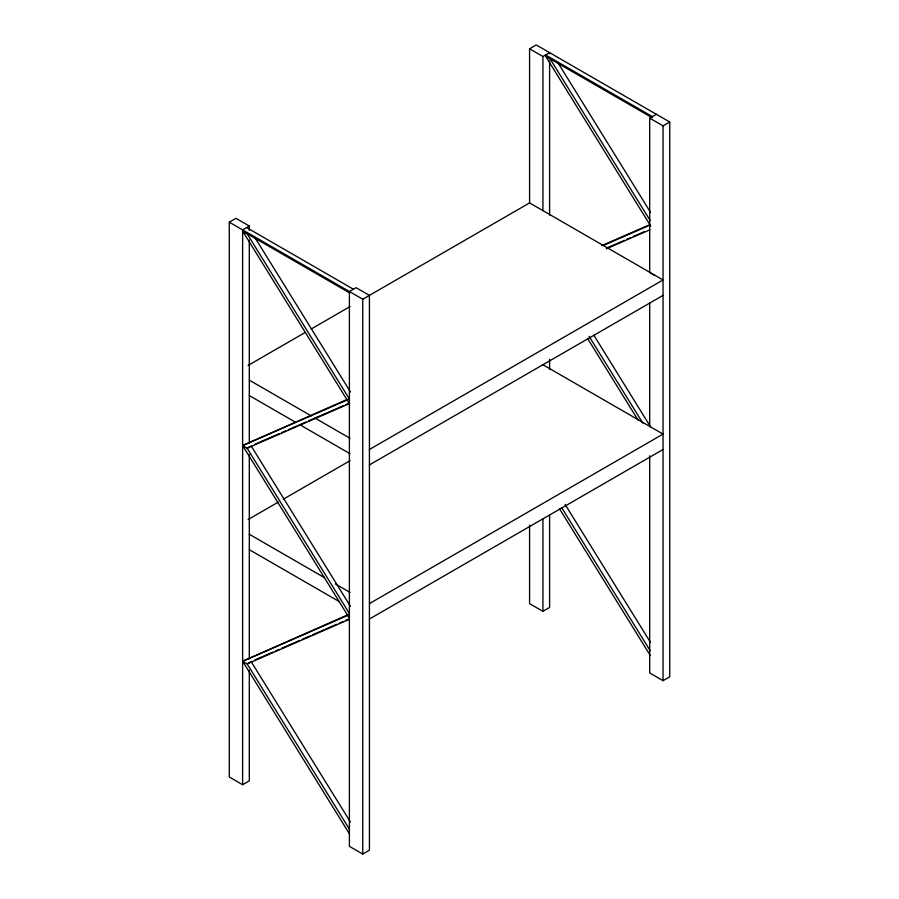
<?xml version="1.0" encoding="UTF-8"?>
<svg xmlns="http://www.w3.org/2000/svg" width="899" height="899" viewBox="0 0 899 899"><rect width="100%" height="100%" fill="white"/><g stroke="black" fill="none" stroke-linecap="round" stroke-linejoin="round"><path stroke-width="1.35" d="M249.304 670.16L249.304 780.849L242.629 784.703L229.279 776.994L229.279 222.177L235.954 218.322L249.304 226.031L249.304 230.234M529.578 203.23L529.578 48.804L536.254 44.95L669.721 122.006L669.721 676.823L663.046 680.678L649.696 672.969L649.696 455.804M249.304 226.031L242.629 229.886L242.629 784.703M529.578 48.804L542.929 56.513L549.604 52.659L549.604 53.884M649.696 272.588L649.696 118.151L656.371 114.297M248.09 365.432L305.109 332.518M311.178 329.012L350.003 306.593M229.279 222.177L362.747 299.232L529.578 202.916L663.046 279.971L369.422 449.5M649.696 118.151L663.046 125.86L669.721 122.006M250.136 446.488L247.135 448.219L242.629 445.567L347.329 399.358M248.09 519.555L278.42 502.035M283.275 499.237L350.003 460.704M369.422 464.907L663.046 295.389M369.422 603.611L663.046 434.093L542.929 364.736M369.422 619.029L663.046 449.5M529.578 525.162L529.578 603.622L542.929 611.32L549.604 607.466L549.604 514.88M362.747 854.05L369.422 850.196L369.422 295.378L356.071 287.68L349.396 291.534L349.396 846.341L362.747 854.05L362.747 299.232M601.858 245.551L650.292 224.435M602.959 245.641L650.112 225.087M607.791 247.585L624.412 240.348M626.974 239.235L630.806 237.561M633.368 236.448L644.864 231.425M606.353 248.787L649.808 229.841M254.968 444.241L279.263 433.655M281.814 432.543L285.657 430.868M288.208 429.756L306.109 421.946M308.66 420.833L343.182 405.786M345.733 404.674L349.565 402.999M347.902 614.781L242.629 661.248L349.396 833.778M349.396 614.702L242.629 661.248L247.135 663.9L349.396 829.148M254.968 659.922L272.869 652.112M275.42 651L279.263 649.336M281.814 648.213L299.715 640.414M302.266 639.301L309.941 635.953M312.492 634.84L336.788 624.254M339.339 623.142L343.182 621.467M345.733 620.355L348.295 619.242M349.396 619.321L247.135 663.9L251.136 661.585L350.464 822.091M651.157 117.14L545.592 56.188L545.592 54.963L652.371 116.612L652.371 117.836M650.91 273.274L654.517 275.364M246.629 227.571L353.408 289.22M349.396 613.478L247.135 448.219L349.396 403.64L242.629 231.11L349.396 292.759M249.304 380.142L311.178 415.877M314.819 417.979L350.003 438.285M249.304 395.56L295.411 422.182M300.255 424.98L350.003 453.703M249.304 534.264L324.528 577.697M335.451 584.002L350.003 592.407M249.304 549.671L339.092 601.51M242.629 231.11L247.135 233.774L349.396 399.021L242.629 445.567L349.396 618.096M557.785 62.481L650.483 212.276M650.157 220.536L550.098 58.851L545.592 56.188L650.707 226.042M593.834 335.192L650.483 426.733M589.092 336.316L642.807 423.103M587.496 338.35L638.211 420.305M565.145 504.508L650.483 642.414M561.875 508.002L650.157 650.674M559.583 508.935L650.157 655.292M254.81 237.403L350.464 391.953M251.136 445.915L350.464 606.409M663.046 125.86L663.046 680.678M649.696 303.087L649.696 426.384M549.604 60.885L549.604 215.075M549.604 359.364L549.604 369.174M542.929 56.513L542.929 210.624M542.929 518.858L542.929 611.32M249.304 240.044L249.304 443.196M249.304 454.4L249.304 658.956"/></g></svg>
